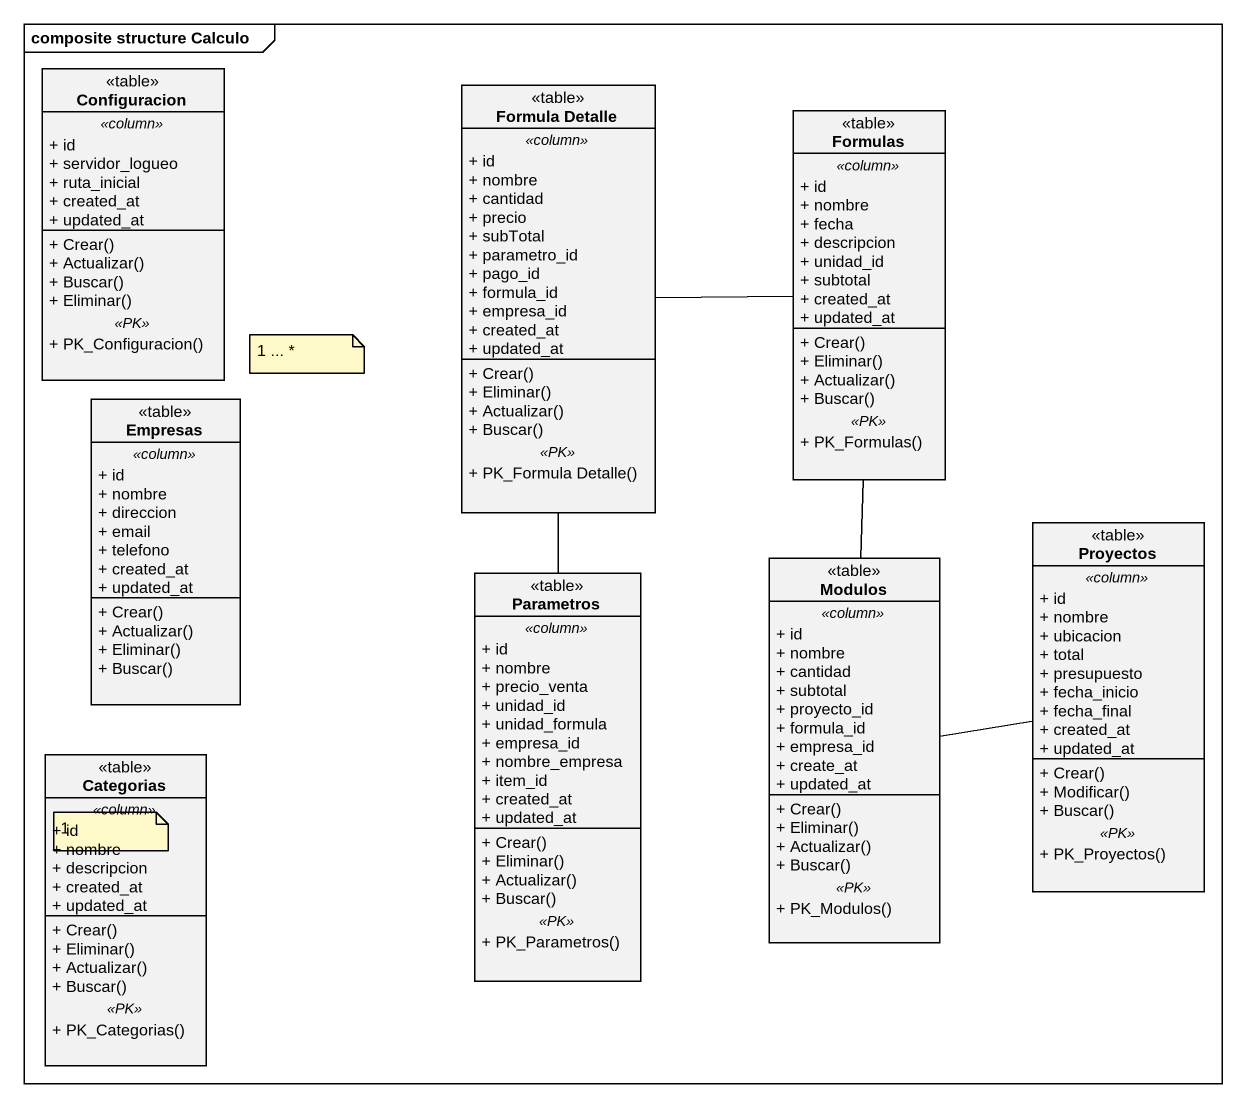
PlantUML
@startuml
mainframe composite structure Calculo
hide circle
hide empty members
skinparam classAttributeIconSize 0
class Configuracion <<table>> {
  .. <<column>> ..
  + id
  + servidor_logueo
  + ruta_inicial
  + created_at
  + updated_at
  --
  + Crear()
  + Actualizar()
  + Buscar()
  + Eliminar()
  .. <<PK>> ..
  + PK_Configuracion()
}
class "Formula Detalle" as Formula_Detalle <<table>> {
  .. <<column>> ..
  + id
  + nombre
  + cantidad
  + precio
  + subTotal
  + parametro_id
  + pago_id
  + formula_id
  + empresa_id
  + created_at
  + updated_at
  --
  + Crear()
  + Eliminar()
  + Actualizar()
  + Buscar()
  .. <<PK>> ..
  + PK_Formula Detalle()
}
class Formulas <<table>> {
  .. <<column>> ..
  + id
  + nombre
  + fecha
  + descripcion
  + unidad_id
  + subtotal
  + created_at
  + updated_at
  --
  + Crear()
  + Eliminar()
  + Actualizar()
  + Buscar()
  .. <<PK>> ..
  + PK_Formulas()
}
class Empresas <<table>> {
  .. <<column>> ..
  + id
  + nombre
  + direccion
  + email
  + telefono
  + created_at
  + updated_at
  --
  + Crear()
  + Actualizar()
  + Eliminar()
  + Buscar()
}
class Parametros <<table>> {
  .. <<column>> ..
  + id
  + nombre
  + precio_venta
  + unidad_id
  + unidad_formula
  + empresa_id
  + nombre_empresa
  + item_id
  + created_at
  + updated_at
  --
  + Crear()
  + Eliminar()
  + Actualizar()
  + Buscar()
  .. <<PK>> ..
  + PK_Parametros()
}
class Modulos <<table>> {
  .. <<column>> ..
  + id
  + nombre
  + cantidad
  + subtotal
  + proyecto_id
  + formula_id
  + empresa_id
  + create_at
  + updated_at
  --
  + Crear()
  + Eliminar()
  + Actualizar()
  + Buscar()
  .. <<PK>> ..
  + PK_Modulos()
}
class Proyectos <<table>> {
  .. <<column>> ..
  + id
  + nombre
  + ubicacion
  + total
  + presupuesto
  + fecha_inicio
  + fecha_final
  + created_at
  + updated_at
  --
  + Crear()
  + Modificar()
  + Buscar()
  .. <<PK>> ..
  + PK_Proyectos()
}
class Categorias <<table>> {
  .. <<column>> ..
  + id
  + nombre
  + descripcion
  + created_at
  + updated_at
  --
  + Crear()
  + Eliminar()
  + Actualizar()
  + Buscar()
  .. <<PK>> ..
  + PK_Categorias()
}
Formula_Detalle -right- Formulas
Formulas -- Modulos
Parametros -up- Formula_Detalle
Modulos -right- Proyectos
note as N1
  1 ... *
end note
note as N2
  1
end note
@enduml
